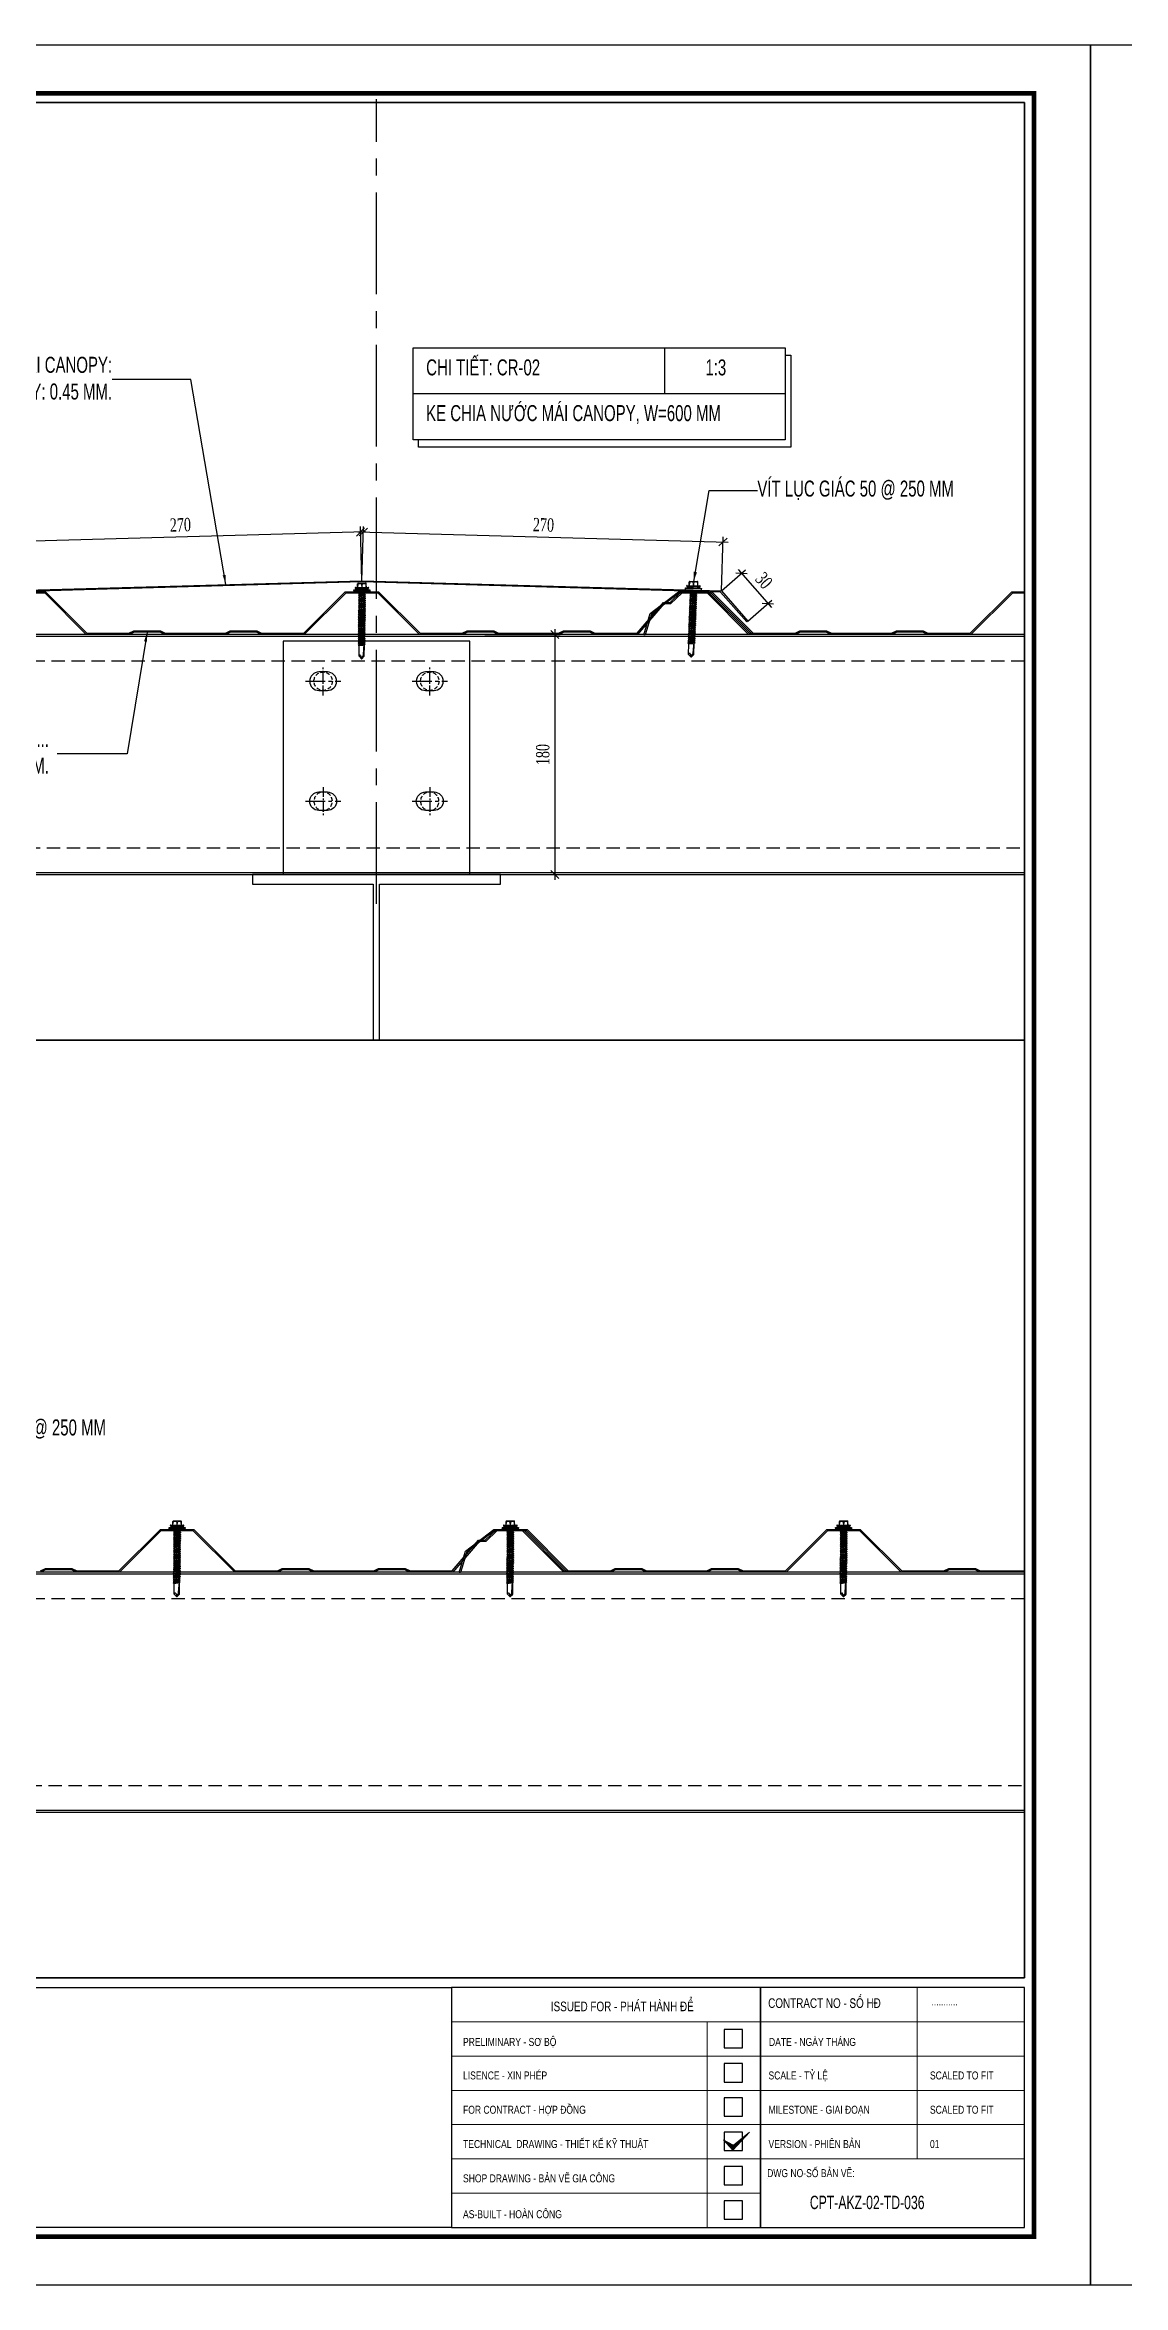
# Model space of a CAD drawing. Header units: inches. Extents: x 315041 to 662841, y -45540 to -35018.
# Drawn here: x 332977.3 to 333179.6, y -37638.9 to -37218.9 of the extents above; entities that cross this region are included whole.
import ezdxf
from ezdxf.enums import TextEntityAlignment as Align

# ---------------------------------------------------------------- set-up
doc = ezdxf.new("R2010")
doc.units = ezdxf.units.IN
doc.header["$MEASUREMENT"] = 0
doc.linetypes.add('CENTER2', pattern=[28.575, 19.05, -3.175, 3.175, -3.175])
doc.linetypes.add('HIDDEN', pattern=[0.375, 0.25, -0.125])
for name, color, linetype in [('2', 2, 'Continuous'), ('250', 250, 'Continuous'), ('251', 251, 'Continuous'), ('3', 3, 'Continuous'), ('6', 6, 'Continuous'), ('7', 7, 'Continuous'), ('BAO KHUNG', 31, 'Continuous'), ('Co ban', 2, 'Continuous'), ('DIM', 8, 'Continuous'), ('Fast RSQ_A2 Frame$0$Khung ten', 4, 'Continuous'), ('flashing', 6, 'Continuous'), ('STRUCTURE', 1, 'Continuous')]:
    doc.layers.add(name, color=color, linetype=linetype)
doc.layers.add('Cover text', color=7, linetype='Continuous', true_color=0x52370f)
for name, color, linetype, lineweight in [('DETAIL$0$S-Dim', 8, 'Continuous', 20), ('DETAIL$0$S-Hatch', 8, 'Continuous', 13), ('S-Hatch', 8, 'Continuous', 9)]:
    doc.layers.add(name, color=color, linetype=linetype, lineweight=lineweight)
doc.styles.add('ST1', font='times.ttf', dxfattribs={"width": 0.7})
doc.styles.add('ST1H', font='vnshxh.shx', dxfattribs={"width": 0.7})
doc.styles.get("Standard").update_dxf_attribs({"font": 'VHARIALN.TTF'})
doc.styles.add('style2', font='VHAVANI.TTF')
doc.styles.add('TIEU DE', font='VHARIALN.TTF', dxfattribs={"width": 0.8})
doc.dimstyles.new('3', dxfattribs={"dimtxt": 3.5, "dimasz": 1.8, "dimexe": 1, "dimexo": 0, "dimgap": 1, "dimtad": 1, "dimdec": 0, "dimlfac": 3, "dimzin": 0, "dimdsep": 46, "dimtxsty": 'ST1H', "dimblk": 'OBLIQUE', "dimcen": 1, "dimdle": 1, "dimclrd": 8, "dimclre": 8, "dimclrt": 3, "dimadec": 0, "dimazin": 0, "dimtfac": 1, "dimtdec": 0, "dimtix": 1, "dimtofl": 0, "dimtmove": 1, "dimatfit": 3, "dimfxl": 0.18, "dimtolj": 1, "dimtzin": 0, "dimlwd": -1, "dimlwe": -1, "dimarcsym": 1})
doc.dimstyles.new('4', dxfattribs={"dimtxt": 2.5, "dimasz": 1.5, "dimexe": 1, "dimexo": 0, "dimgap": 1, "dimtad": 1, "dimdec": 0, "dimlfac": 4, "dimzin": 0, "dimdsep": 46, "dimtxsty": 'ST1', "dimblk": 'OBLIQUE', "dimcen": 1, "dimdle": 1, "dimclrd": 8, "dimclre": 8, "dimclrt": 3, "dimadec": 0, "dimazin": 0, "dimtfac": 1, "dimtdec": 0, "dimtix": 1, "dimtmove": 0, "dimatfit": 3, "dimfxl": 0.18, "dimtfill": 1, "dimtolj": 1, "dimtzin": 0, "dimlwd": -1, "dimlwe": -1, "dimarcsym": 1})

# ---------------------------------------------------------------- blocks, each defined once
blk = doc.blocks.new('DETAIL$0$MARK')
at = {"layer": 'DETAIL$0$S-Hatch', "linetype": 'Continuous'}
h = blk.add_hatch(dxfattribs=at)
h.set_pattern_fill('ANSI31', color=256, scale=50, style=0)
h.paths.add_polyline_path([(1667850, -1156933), (1667909, -1156997), (1668012, -1156885), (1667913, -1156967)])
at = {"layer": 'DETAIL$0$S-Dim', "linetype": 'Continuous'}
blk.add_lwpolyline([(1667850, -1156933), (1667909, -1156997), (1668012, -1156885), (1667913, -1156967), (1667850, -1156933)], dxfattribs=at)
blk = doc.blocks.new('A$C75D82031')
at = {"layer": '2', "color": 157, "linetype": 'Continuous'}
blk.add_lwpolyline([(0, 420), (594, 420), (594, 0), (0, 0)], close=True, dxfattribs=at)
at = {"layer": '7', "color": 147, "linetype": 'Continuous'}
blk.add_lwpolyline([(12.33, 57.61), (581.67, 57.61), (581.67, 409.19), (12.33, 409.19)], close=True, dxfattribs=at)
at = {"layer": 'BAO KHUNG', "color": 167, "linetype": 'Continuous', "const_width": 0.871}
blk.add_lwpolyline([(10.59, 9.07), (583.41, 9.07), (583.41, 410.93), (10.59, 410.93)], close=True, dxfattribs=at)
at = {"layer": 'BAO KHUNG', "color": 7}
for points in [[(211.89, 55.81), (474.14, 55.81), (474.14, 10.81), (211.89, 10.81)], [(474.14, 10.81), (532.16, 10.81), (532.16, 55.81), (474.14, 55.81)], [(532.16, 10.81), (581.67, 10.81), (581.67, 55.81), (532.16, 55.81)]]:
    blk.add_lwpolyline(points, close=True, dxfattribs=at)
at = {"layer": 'Fast RSQ_A2 Frame$0$Khung ten', "color": 7, "ltscale": 1000}
for points in [[(525.34, 44.51), (528.78, 44.51), (528.78, 47.96), (525.34, 47.96)], [(525.34, 38.09), (528.78, 38.09), (528.78, 41.53), (525.34, 41.53)], [(525.34, 31.66), (528.78, 31.66), (528.78, 35.1), (525.34, 35.1)], [(525.34, 25.23), (528.78, 25.23), (528.78, 28.67), (525.34, 28.67)], [(525.34, 18.8), (528.78, 18.8), (528.78, 22.24), (525.34, 22.24)], [(525.34, 12.37), (528.78, 12.37), (528.78, 15.81), (525.34, 15.81)]]:
    blk.add_lwpolyline(points, close=True, dxfattribs=at)
at = {"layer": 'S-Hatch'}
for p, q in [((561.54, 55.81), (561.54, 23.67)), ((474.14, 49.38), (532.16, 49.38)), ((522.13, 10.81), (522.13, 49.38)), ((532.16, 49.38), (581.67, 49.38)), ((474.14, 42.95), (532.16, 42.95)), ((532.16, 42.95), (581.67, 42.95)), ((474.14, 36.52), (532.16, 36.52)), ((532.16, 36.52), (581.67, 36.52)), ((474.14, 30.1), (532.16, 30.1)), ((532.16, 30.1), (581.67, 30.1)), ((474.14, 23.67), (532.16, 23.67)), ((532.16, 23.67), (581.67, 23.67)), ((474.14, 17.24), (532.16, 17.24))]:
    blk.add_line(p, q, dxfattribs=at)
at = {"layer": 'DETAIL$0$S-Dim', "linetype": 'Continuous', "xscale": 0.02999999996973202, "yscale": 0.02999999996973202, "zscale": 0.02999999996973202}
blk.add_blockref('DETAIL$0$MARK', (-49510.32, 34735.23), dxfattribs=at)
at = {"layer": 'BAO KHUNG', "color": 7, "linetype": 'Continuous', "width": 0.9}
blk.add_text('ISSUED FOR - PHÁT HÀNH ĐỂ ', height=1.8, dxfattribs=at).set_placement((506.46, 51.36), align=Align.CENTER)
blk.add_text('CONTRACT NO - Sè H§', height=1.8, dxfattribs=at).set_placement((533.57, 51.98))
at = {"layer": 'BAO KHUNG', "color": 109, "linetype": 'Continuous', "style": 'style2', "width": 0.8}
blk.add_text('...........', height=1.5, dxfattribs=at).set_placement((564.21, 52.44))
at = {"layer": 'Cover text', "linetype": 'Continuous', "style": 'style2', "width": 0.8}
for s, p in [('PRELIMINARY - S¥ Bé', (476.33, 44.85)), ('date - NGµY TH¸NG', (533.72, 44.85)), ('LISENCE - XIN PHÐP', (476.33, 38.57)), ('scale - tû lÖ', (533.63, 38.57)), ('scaled to fit', (563.92, 38.57)), ('FOR CONTRACT - HîP §åNG', (476.33, 32.14)), ('MILESTONE - GIAI §O¹N', (533.63, 32.14)), ('scaled to fit', (563.92, 32.14)), ('TECHNICAL  DRAWING - THIÕT KÕ Kü THUËT', (476.33, 25.71)), ('VERSION - PHI£N B¶N', (533.63, 25.71)), ('01', (563.92, 25.71)), ('SHOP DRAWING - B¶N VÏ GIA C¤NG', (476.33, 19.28)), ('%%u%%udwg no-sè b¶n vÏ:', (533.38, 20.26)), ('AS-BUILT - HOµN C¤NG', (476.33, 12.56))]:
    blk.add_text(s, height=1.5, dxfattribs=at).set_placement(p)
blk = doc.blocks.new('A$C26A6701F')
at = {"layer": 'STRUCTURE', "color": 1, "linetype": 'Continuous'}
for p, q in [((0, 17.21), (1.33, 17.54)), ((0, 17.08), (0, 17.21)), ((0, 17.21), (4, 17.21)), ((4, 17.08), (0, 17.08)), ((0.4, 17.84), (3.6, 17.84)), ((0.4, 17.57), (1.2, 17.57)), ((0.93, 17.84), (0.93, 18.77)), ((0.97, 17.84), (1.03, 18.61)), ((1.07, 18.91), (2.93, 18.91)), ((1.2, 17.57), (2.8, 17.57)), ((1.33, 17.54), (1.33, 17.57)), ((1.33, 17.54), (2.67, 17.54)), ((1.91, 18.61), (1.97, 17.84)), ((2.04, 17.84), (2.1, 18.61)), ((2.67, 17.54), (2.67, 17.57)), ((2.67, 17.54), (4, 17.21)), ((2.8, 17.57), (3.6, 17.57)), ((2.97, 18.61), (3.04, 17.84)), ((3.07, 17.84), (3.07, 18.77)), ((4, 17.21), (4, 17.08)), ((3.94, 16.71), (0.06, 16.71)), ((1.09, 10.98), (2.86, 11.25)), ((1.1, 11.93), (2.88, 12.2)), ((1.36, 12.13), (1.1, 11.93)), ((1.1, 11.93), (1.36, 11.82)), ((1.1, 11.45), (2.87, 11.73)), ((1.36, 11.66), (1.1, 11.45)), ((1.1, 11.45), (1.36, 11.34)), ((1.11, 12.88), (2.89, 13.15)), ((1.38, 13.08), (1.11, 12.88)), ((1.11, 12.88), (1.37, 12.77)), ((1.11, 12.4), (2.88, 12.68)), ((1.37, 12.61), (1.11, 12.4)), ((1.11, 12.4), (1.37, 12.29)), ((1.12, 14.3), (2.9, 14.57)), ((1.39, 14.5), (1.12, 14.3)), ((1.12, 14.3), (1.38, 14.19)), ((1.12, 13.82), (2.9, 14.1)), ((1.39, 14.03), (1.12, 13.82)), ((1.12, 13.82), (1.38, 13.72)), ((1.12, 13.35), (2.89, 13.63)), ((1.38, 13.56), (1.12, 13.35)), ((1.12, 13.35), (1.38, 13.24)), ((1.13, 15.25), (2.9, 15.52)), ((1.39, 15.45), (1.13, 15.25)), ((1.13, 15.25), (1.39, 15.14)), ((1.13, 14.77), (2.9, 15.05)), ((1.39, 14.98), (1.13, 14.77)), ((1.13, 14.77), (1.39, 14.66)), ((1.19, 16.71), (1.14, 16.67)), ((1.14, 16.67), (1.4, 16.71)), ((1.14, 16.67), (1.4, 16.56)), ((1.14, 16.2), (2.91, 16.47)), ((1.4, 16.4), (1.14, 16.2)), ((1.14, 16.2), (1.39, 16.09)), ((1.14, 15.72), (2.91, 16)), ((1.4, 15.93), (1.14, 15.72)), ((1.14, 15.72), (1.39, 15.61)), ((2.66, 11.37), (1.35, 11.18)), ((1.35, 11.18), (1.36, 11.34)), ((2.68, 12.32), (1.36, 12.13)), ((1.36, 11.82), (2.7, 12.01)), ((2.67, 11.84), (1.36, 11.66)), ((1.36, 11.66), (1.36, 11.82)), ((1.36, 11.34), (2.7, 11.54)), ((1.37, 12.77), (2.71, 12.96)), ((2.68, 12.79), (1.37, 12.61)), ((1.37, 12.61), (1.37, 12.77)), ((1.37, 12.29), (2.71, 12.49)), ((1.37, 12.13), (1.37, 12.29)), ((1.38, 14.19), (2.72, 14.38)), ((1.38, 14.03), (1.38, 14.19)), ((1.38, 13.72), (2.72, 13.91)), ((2.69, 13.74), (1.38, 13.56)), ((1.38, 13.56), (1.38, 13.72)), ((1.38, 13.24), (2.72, 13.44)), ((2.69, 13.27), (1.38, 13.08)), ((1.38, 13.24), (1.38, 13.08)), ((1.39, 16.09), (2.73, 16.28)), ((1.39, 15.93), (1.39, 16.09)), ((1.39, 15.61), (2.73, 15.81)), ((2.7, 15.64), (1.39, 15.45)), ((1.39, 15.45), (1.39, 15.61)), ((1.39, 15.14), (2.73, 15.33)), ((2.7, 15.16), (1.39, 14.98)), ((1.39, 14.98), (1.39, 15.14)), ((1.39, 14.66), (2.73, 14.86)), ((2.7, 14.69), (1.39, 14.5)), ((1.39, 14.5), (1.39, 14.67)), ((2.7, 14.21), (1.39, 14.03)), ((1.4, 16.56), (2.42, 16.71)), ((2.71, 16.59), (1.4, 16.4)), ((1.4, 16.4), (1.4, 16.56)), ((2.71, 16.11), (1.4, 15.93)), ((2.66, 11.37), (2.67, 11.53)), ((2.66, 11.37), (2.86, 11.25)), ((2.67, 11.84), (2.67, 12.01)), ((2.67, 11.84), (2.87, 11.73)), ((2.68, 12.79), (2.68, 12.96)), ((2.68, 12.79), (2.88, 12.68)), ((2.68, 12.32), (2.68, 12.48)), ((2.68, 12.32), (2.88, 12.2)), ((2.69, 13.74), (2.69, 13.91)), ((2.69, 13.74), (2.89, 13.63)), ((2.69, 13.43), (2.69, 13.27)), ((2.69, 13.27), (2.89, 13.15)), ((2.69, 11.06), (2.86, 11.25)), ((2.7, 15.64), (2.7, 15.8)), ((2.7, 15.64), (2.9, 15.52)), ((2.7, 15.16), (2.7, 15.33)), ((2.7, 15.16), (2.9, 15.05)), ((2.7, 14.69), (2.7, 14.85)), ((2.7, 14.69), (2.9, 14.57)), ((2.7, 14.21), (2.7, 14.38)), ((2.7, 14.21), (2.9, 14.1)), ((2.7, 12.01), (2.88, 12.2)), ((2.7, 11.54), (2.87, 11.73)), ((2.71, 16.59), (2.71, 16.71)), ((2.71, 16.59), (2.91, 16.47)), ((2.71, 16.11), (2.71, 16.28)), ((2.71, 16.11), (2.91, 16)), ((2.71, 12.96), (2.89, 13.15)), ((2.71, 12.49), (2.88, 12.68)), ((2.72, 14.38), (2.9, 14.57)), ((2.72, 13.91), (2.9, 14.1)), ((2.72, 13.44), (2.89, 13.63)), ((2.73, 16.28), (2.91, 16.47)), ((2.73, 15.81), (2.91, 16)), ((2.73, 15.33), (2.9, 15.52)), ((2.73, 14.86), (2.9, 15.05)), ((1.04, 5.76), (2.81, 6.03)), ((1.3, 5.96), (1.04, 5.76)), ((1.04, 5.76), (1.3, 5.65)), ((1.05, 6.71), (2.83, 6.98)), ((1.31, 6.91), (1.05, 6.71)), ((1.05, 6.71), (1.31, 6.6)), ((1.05, 6.23), (2.82, 6.51)), ((1.31, 6.44), (1.05, 6.23)), ((1.05, 6.23), (1.31, 6.12)), ((1.06, 8.13), (2.84, 8.41)), ((1.33, 8.34), (1.06, 8.13)), ((1.06, 8.13), (1.32, 8.02)), ((1.06, 7.65), (2.83, 7.93)), ((1.32, 7.86), (1.06, 7.65)), ((1.06, 7.65), (1.32, 7.55)), ((1.06, 7.18), (2.83, 7.46)), ((1.32, 7.39), (1.06, 7.18)), ((1.06, 7.18), (1.32, 7.07)), ((1.07, 8.6), (2.84, 8.88)), ((1.33, 8.81), (1.07, 8.6)), ((1.07, 8.6), (1.33, 8.5)), ((1.08, 9.55), (2.86, 9.83)), ((1.34, 9.76), (1.08, 9.55)), ((1.08, 9.55), (1.34, 9.45)), ((1.08, 9.08), (2.85, 9.36)), ((1.34, 9.29), (1.08, 9.08)), ((1.08, 9.08), (1.34, 8.97)), ((1.35, 11.18), (1.09, 10.98)), ((1.09, 10.98), (1.35, 10.87)), ((1.09, 10.5), (2.86, 10.78)), ((1.35, 10.71), (1.09, 10.5)), ((1.09, 10.5), (1.35, 10.39)), ((1.09, 10.03), (2.86, 10.3)), ((1.35, 10.23), (1.09, 10.03)), ((1.09, 10.03), (1.34, 9.92)), ((2.61, 6.15), (1.3, 5.96)), ((1.3, 5.96), (1.31, 6.12)), ((1.3, 5.65), (2.64, 5.84)), ((2.61, 5.67), (1.3, 5.49)), ((1.3, 5.49), (1.3, 5.65)), ((2.63, 7.1), (1.31, 6.91)), ((1.31, 6.6), (2.65, 6.79)), ((2.62, 6.62), (1.31, 6.44)), ((1.31, 6.44), (1.31, 6.6)), ((1.31, 6.12), (2.64, 6.32)), ((1.32, 8.02), (2.66, 8.22)), ((2.63, 8.05), (1.32, 7.86)), ((1.32, 7.86), (1.32, 8.02)), ((1.32, 7.55), (2.66, 7.74)), ((2.63, 7.57), (1.32, 7.39)), ((1.32, 7.39), (1.32, 7.55)), ((1.32, 7.07), (2.66, 7.27)), ((1.32, 6.91), (1.32, 7.07)), ((2.64, 9), (1.33, 8.81)), ((1.33, 8.81), (1.34, 8.97)), ((1.33, 8.5), (2.67, 8.69)), ((2.64, 8.52), (1.33, 8.34)), ((1.33, 8.34), (1.33, 8.5)), ((1.34, 9.92), (2.68, 10.11)), ((2.65, 9.95), (1.34, 9.76)), ((1.34, 9.92), (1.34, 9.76)), ((1.34, 9.45), (2.68, 9.64)), ((2.65, 9.47), (1.34, 9.29)), ((1.34, 9.29), (1.34, 9.45)), ((1.34, 8.97), (2.67, 9.17)), ((1.35, 10.87), (2.69, 11.06)), ((2.66, 10.89), (1.35, 10.71)), ((1.35, 10.71), (1.35, 10.87)), ((1.35, 10.39), (2.69, 10.59)), ((2.66, 10.42), (1.35, 10.23)), ((1.35, 10.23), (1.35, 10.39)), ((2.61, 6.15), (2.62, 6.31)), ((2.61, 6.15), (2.81, 6.03)), ((2.61, 5.67), (2.61, 5.84)), ((2.61, 5.67), (2.81, 5.56)), ((2.62, 6.62), (2.62, 6.79)), ((2.62, 6.62), (2.82, 6.51)), ((2.63, 8.05), (2.63, 8.21)), ((2.63, 8.05), (2.83, 7.93)), ((2.63, 7.57), (2.63, 7.74)), ((2.63, 7.57), (2.83, 7.46)), ((2.63, 7.1), (2.63, 7.26)), ((2.63, 7.1), (2.83, 6.98)), ((2.64, 9), (2.64, 9.16)), ((2.64, 9), (2.84, 8.88)), ((2.64, 8.52), (2.64, 8.69)), ((2.64, 8.52), (2.84, 8.41)), ((2.64, 6.32), (2.82, 6.51)), ((2.64, 5.84), (2.81, 6.03)), ((2.65, 10.1), (2.65, 9.95)), ((2.65, 9.95), (2.86, 9.83)), ((2.65, 9.47), (2.65, 9.64)), ((2.65, 9.47), (2.85, 9.36)), ((2.65, 6.79), (2.83, 6.98)), ((2.66, 10.89), (2.67, 11.06)), ((2.66, 10.89), (2.86, 10.78)), ((2.66, 10.42), (2.66, 10.58)), ((2.66, 10.42), (2.86, 10.3)), ((2.66, 8.22), (2.84, 8.41)), ((2.66, 7.74), (2.83, 7.93)), ((2.66, 7.27), (2.83, 7.46)), ((2.67, 9.17), (2.85, 9.36)), ((2.67, 8.69), (2.84, 8.88)), ((2.68, 10.11), (2.86, 10.3)), ((2.68, 9.64), (2.86, 9.83)), ((2.69, 10.59), (2.86, 10.78)), ((1.02, 3.86), (2.8, 4.14)), ((1.28, 4.07), (1.02, 3.86)), ((1.02, 3.86), (1.28, 3.75)), ((1.28, 3.59), (1.02, 3.38)), ((1.02, 3.38), (2.31, 3.59)), ((1.02, 3.38), (1.28, 3.28)), ((1.03, 4.81), (2.81, 5.09)), ((1.29, 5.02), (1.03, 4.81)), ((1.03, 4.81), (1.29, 4.7)), ((1.03, 4.33), (2.8, 4.61)), ((1.29, 4.54), (1.03, 4.33)), ((1.03, 4.33), (1.28, 4.23)), ((1.04, 5.28), (2.81, 5.56)), ((1.3, 5.49), (1.04, 5.28)), ((1.04, 5.28), (1.29, 5.17)), ((1.27, 0.62), (1.28, 3.28)), ((1.27, 0.62), (1.41, 0.81)), ((1.27, 0.62), (1.88, 0.02)), ((1.28, 4.23), (2.62, 4.42)), ((2.62, 4.25), (1.28, 4.07)), ((1.28, 4.07), (1.28, 4.23)), ((1.28, 3.75), (2.62, 3.95)), ((1.28, 3.59), (1.28, 3.75)), ((2.35, 3.74), (1.28, 3.59)), ((1.28, 3.28), (2.21, 3.41)), ((1.29, 5.17), (2.63, 5.37)), ((2.6, 5.2), (1.29, 5.02)), ((1.29, 5.01), (1.29, 5.17)), ((1.29, 4.7), (2.63, 4.9)), ((2.6, 4.72), (1.29, 4.54)), ((1.29, 4.54), (1.29, 4.7)), ((1.67, 0.81), (1.98, 0.02)), ((1.96, 0.08), (2.26, 0.64)), ((1.98, 0.02), (2.6, 0.61)), ((2.38, 0.96), (2.56, 3.71)), ((2.62, 3.78), (2.52, 3.77)), ((2.52, 3.46), (2.61, 3.47)), ((2.54, 3.62), (2.79, 3.66)), ((2.6, 5.2), (2.61, 5.36)), ((2.6, 5.2), (2.81, 5.09)), ((2.6, 4.72), (2.6, 4.89)), ((2.6, 4.72), (2.8, 4.61)), ((2.6, 0.61), (2.61, 3.47)), ((2.61, 3.47), (2.79, 3.66)), ((2.62, 4.42), (2.8, 4.61)), ((2.62, 4.25), (2.62, 4.41)), ((2.8, 4.14), (2.62, 4.25)), ((2.62, 3.95), (2.8, 4.14)), ((2.62, 3.78), (2.62, 3.95)), ((2.79, 3.66), (2.62, 3.78)), ((2.63, 5.37), (2.81, 5.56)), ((2.63, 4.9), (2.81, 5.09))]:
    blk.add_line(p, q, dxfattribs=at)
for centre, major_axis, ratio, start_param, end_param in [((-1.11, 16.72), (-0.822, 0.822), 1, 3.915086, 4.236522), ((0.42, 17.71), (0.0956, 0.0956), 1, 0.954633, 3.757756), ((1.07, 18.77), (-0.0943, 0.0943), 1, -0.785398, 0.785398), ((1.47, 18.04), (0.508, 0.508), 1, 0.131933, 1.438864), ((2.54, 18.04), (0.508, 0.508), 1, 0.131933, 1.438864), ((2.93, 18.77), (-0.0943, 0.0943), 1, 3.926991, 5.497787), ((3.55, 17.71), (-0.1, 0.1), 1, 2.701137, 5.152845), ((5.1, 16.72), (-1.15, 0.17), 0.90746, -0.177273, 0.177273), ((1.54, 0.72), (0.111, 0.111), 1, 6.085329, 8.011019), ((1.93, 0.09), (0.0625, 0.0625), 1, 3.247504, 4.535451), ((1.82, 3.74), (0.363, 0.363), 1, 4.808661, 5.407478), ((1.79, 0.99), (0.416, 0.416), 1, 4.859665, 5.449971), ((2.44, 3.68), (0.0836, 0.0836), 1, 5.766736, 8.502032)]:
    blk.add_ellipse(centre, major_axis=major_axis, ratio=ratio, start_param=start_param, end_param=end_param, dxfattribs=at)
blk = doc.blocks.new('_Oblique')
at = {"color": 0, "linetype": 'ByBlock', "lineweight": -2}
blk.add_line((-0.5, -0.5), (0.5, 0.5), dxfattribs=at)
blk = doc.blocks.new('*D574')
at = {"color": 8, "linetype": 'Continuous', "transparency": 16777216}
for p, q in [((333037.55, -37310.22), (332968.09, -37312.18)), ((332969.35, -37321.3), (332969.06, -37311.15)), ((333036.81, -37319.4), (333036.53, -37309.25))]:
    blk.add_line(p, q, dxfattribs=at)
at = {"layer": 'Defpoints', "color": 0, "transparency": 16777216}
for p in [(332969.09, -37312.15), (333036.81, -37319.4), (332969.35, -37321.3)]:
    blk.add_point(p, dxfattribs=at)
at = {"color": 8, "transparency": 16777216, "xscale": 1.5, "yscale": 1.5, "zscale": 1.5}
for p, rotation in [((332969.09, -37312.15), 181.6139405482526), ((333036.55, -37310.25), 1.613940548252577)]:
    blk.add_blockref('_Oblique', p, dxfattribs=dict(at, rotation=rotation))
at = {"color": 3, "transparency": 16777216, "insert": (333002.76, -37308.93), "char_height": 2.5, "attachment_point": 5, "rotation": 1.6139, "style": 'ST1', "bg_fill": 3, "box_fill_scale": 1.25, "bg_fill_color": 256, "bg_fill_true_color": 13158600, "bg_fill_transparency": 4}
blk.add_mtext('\\A1;270', dxfattribs=at)
blk = doc.blocks.new('OVAl18-26')
at = {"layer": '250', "linetype": 'HIDDEN', "ltscale": 3}
blk.add_circle((0, 0), 1.78, dxfattribs=at)
at = {"layer": 'Co ban', "color": 71}
for p, q in [((0.82, 1.78), (-0.82, 1.78)), ((-0.82, -1.78), (0.82, -1.78))]:
    blk.add_line(p, q, dxfattribs=at)
for centre, start, end in [((-0.82, 0), 90, 270), ((0.82, 0), 270, 90)]:
    blk.add_arc(centre, 1.78, start, end, dxfattribs=at)
at = {"layer": 'DIM', "color": 5, "linetype": 'CENTER2', "ltscale": 0.2}
blk.add_line((-3.41, 0), (3.41, 0), dxfattribs=at)
at = {"layer": 'DIM', "color": 5, "linetype": 'CENTER2', "ltscale": 0.1}
blk.add_line((0, -2.74), (0, 2.74), dxfattribs=at)
blk.add_line((0, -2.74), (0, 2.74), dxfattribs=at)
blk = doc.blocks.new('*D575')
at = {"color": 8, "linetype": 'Continuous', "transparency": 16777216}
for p, q in [((333104.28, -37321.3), (333108.78, -37317.37)), ((333107.37, -37317.27), (333113.63, -37324.44)), ((333109.22, -37326.96), (333113.72, -37323.02))]:
    blk.add_line(p, q, dxfattribs=at)
at = {"layer": 'Defpoints', "color": 0, "transparency": 16777216}
for p in [(333104.28, -37321.3), (333109.22, -37326.96)]:
    blk.add_point(p, dxfattribs=at)
at = {"color": 8, "transparency": 16777216, "xscale": 1.5, "yscale": 1.5, "zscale": 1.5}
for p, rotation in [((333108.02, -37318.03), 131.1719490839702), ((333112.97, -37323.68), 311.1719490839702)]:
    blk.add_blockref('_Oblique', p, dxfattribs=dict(at, rotation=rotation))
at = {"color": 3, "transparency": 16777216, "insert": (333112.21, -37319.36), "char_height": 2.5, "attachment_point": 5, "rotation": 311.1719, "style": 'ST1', "bg_fill": 3, "box_fill_scale": 1.25, "bg_fill_color": 256, "bg_fill_true_color": 13158600, "bg_fill_transparency": 8402492}
blk.add_mtext('\\A1;30', dxfattribs=at)
at = {"layer": 'Defpoints', "color": 0, "transparency": 16777216}
blk.add_point((333112.97, -37323.68), dxfattribs=at)
blk = doc.blocks.new('*D576')
at = {"color": 8, "linetype": 'Continuous', "transparency": 16777216}
for p, q in [((333036.07, -37310.22), (333105.53, -37312.18)), ((333036.81, -37319.4), (333037.1, -37309.25)), ((333104.28, -37321.3), (333104.56, -37311.15))]:
    blk.add_line(p, q, dxfattribs=at)
at = {"layer": 'Defpoints', "color": 0, "transparency": 16777216}
for p in [(333104.54, -37312.15), (333036.81, -37319.4), (333104.28, -37321.3)]:
    blk.add_point(p, dxfattribs=at)
at = {"color": 8, "transparency": 16777216, "xscale": 1.5, "yscale": 1.5, "zscale": 1.5}
for p, rotation in [((333037.07, -37310.25), 178.3860594517474), ((333104.54, -37312.15), 358.3860594517474)]:
    blk.add_blockref('_Oblique', p, dxfattribs=dict(at, rotation=rotation))
at = {"color": 3, "transparency": 16777216, "insert": (333070.87, -37308.93), "char_height": 2.5, "attachment_point": 5, "rotation": 358.3861, "style": 'ST1', "bg_fill": 3, "box_fill_scale": 1.25, "bg_fill_color": 256, "bg_fill_true_color": 13158600, "bg_fill_transparency": 11351452}
blk.add_mtext('\\A1;270', dxfattribs=at)
blk = doc.blocks.new('*D884')
at = {"color": 8, "linetype": 'Continuous', "transparency": 16777216}
for p, q in [((333059.89, -37329.48), (333074.01, -37329.48)), ((333073.01, -37328.48), (333073.01, -37375.48)), ((333059.89, -37374.48), (333074.01, -37374.48))]:
    blk.add_line(p, q, dxfattribs=at)
at = {"layer": 'Defpoints', "color": 0, "transparency": 16777216}
for p in [(333059.89, -37329.48), (333059.89, -37374.48), (333073.01, -37374.48)]:
    blk.add_point(p, dxfattribs=at)
at = {"color": 8, "transparency": 16777216, "xscale": 1.5, "yscale": 1.5, "zscale": 1.5}
for p, rotation in [((333073.01, -37329.48), 90), ((333073.01, -37374.48), 270)]:
    blk.add_blockref('_Oblique', p, dxfattribs=dict(at, rotation=rotation))
at = {"color": 3, "transparency": 16777216, "insert": (333070.74, -37351.98), "char_height": 2.5, "attachment_point": 5, "rotation": 90, "style": 'ST1', "bg_fill": 3, "box_fill_scale": 1.25, "bg_fill_color": 256, "bg_fill_true_color": 13158600, "bg_fill_transparency": 4126812}
blk.add_mtext('\\A1;180', dxfattribs=at)

msp = doc.modelspace()

# ---------------------------------------------------------------- linework, layer by layer
at = {"color": 9}
msp.add_line((333093.5801, -37275.705), (333093.5801, -37284.3296), dxfattribs=at)
at = {"color": 8}
for points in [[(332876.4423, -37229.7343), (333161.1113, -37229.7343), (333161.1113, -37405.5242), (332876.4423, -37405.5242)], [(332876.4423, -37229.7343), (333161.1113, -37229.7343), (333161.1113, -37405.5242), (332876.4423, -37405.5242)], [(332591.7734, -37405.5242), (333161.1113, -37405.5242), (333161.1113, -37581.3141), (332591.7734, -37581.3141)]]:
    msp.add_lwpolyline(points, close=True, dxfattribs=at)
at = {"color": 3, "ltscale": 15}
for points in [[(332971.2326, -37321.4903), (332977.4826, -37321.4903), (332985.213, -37329.2282), (332993.1141, -37329.2282), (332994.0201, -37328.7789), (332999.0122, -37328.7789), (332999.9182, -37329.2282), (333011.1937, -37329.2282), (333012.0996, -37328.7789), (333017.0918, -37328.7789), (333017.9978, -37329.2282), (333025.8989, -37329.2282), (333033.6877, -37321.4903), (333039.9377, -37321.4903), (333047.7266, -37329.2282), (333055.6277, -37329.2282), (333056.5337, -37328.7789), (333061.5258, -37328.7789), (333062.4318, -37329.2282), (333073.7073, -37329.2282), (333074.6132, -37328.7789), (333079.6054, -37328.7789), (333080.5114, -37329.2282), (333088.4125, -37329.2282), (333093.3558, -37323.4563), (333094.6038, -37323.4563), (333096.7126, -37321.4903), (333101.7048, -37321.4903), (333109.4161, -37329.2143), (333112.384, -37329.2143), (333112.384, -37329.4782), (333109.3325, -37329.4782), (333101.6063, -37321.7403), (333096.8111, -37321.7403), (333094.7023, -37323.7063), (333093.4708, -37323.7063), (333088.5275, -37329.4782), (333080.4528, -37329.4782), (333079.5468, -37329.0289), (333074.6718, -37329.0289), (333073.7659, -37329.4782), (333062.3732, -37329.4782), (333061.4672, -37329.0289), (333056.5923, -37329.0289), (333055.6863, -37329.4782), (333047.6235, -37329.4782), (333039.8347, -37321.7403), (333033.7908, -37321.7403), (333026.002, -37329.4782), (333017.9392, -37329.4782), (333017.0332, -37329.0289), (333012.1582, -37329.0289), (333011.2523, -37329.4782), (332999.8596, -37329.4782), (332998.9536, -37329.0289), (332994.0787, -37329.0289), (332993.1727, -37329.4782), (332985.1093, -37329.4782), (332977.379, -37321.7403), (332971.3362, -37321.7403)], [(333161.1113, -37321.7403), (333158.8165, -37321.7403), (333151.0277, -37329.4782), (333142.9008, -37329.4782), (333141.9948, -37329.0289), (333137.1199, -37329.0289), (333136.2139, -37329.4782), (333124.8212, -37329.4782), (333123.9153, -37329.0289), (333119.0403, -37329.0289), (333118.1343, -37329.4782), (333110.071, -37329.4782), (333102.3406, -37321.7403), (333096.2786, -37321.7403), (333091.144, -37325.6527), (333089.9638, -37329.5258), (333089.7138, -37329.5258), (333090.894, -37325.5289), (333096.1942, -37321.4903), (333102.4442, -37321.4903), (333110.1746, -37329.2282), (333118.0757, -37329.2282), (333118.9817, -37328.7789), (333123.9738, -37328.7789), (333124.8798, -37329.2282), (333136.1553, -37329.2282), (333137.0613, -37328.7789), (333142.0534, -37328.7789), (333142.9594, -37329.2282), (333150.9246, -37329.2282), (333158.7134, -37321.4903), (333161.1113, -37321.4903)], [(332976.5247, -37505.0181), (332977.4307, -37504.5688), (332982.4228, -37504.5688), (332983.3288, -37505.0181), (332991.2299, -37505.0181), (332999.0188, -37497.2803), (333005.2688, -37497.2803), (333013.0576, -37505.0181), (333020.9587, -37505.0181), (333021.8647, -37504.5688), (333026.8568, -37504.5688), (333027.7628, -37505.0181), (333039.0383, -37505.0181), (333039.9443, -37504.5688), (333044.9364, -37504.5688), (333045.8424, -37505.0181), (333053.7435, -37505.0181), (333058.6868, -37499.2462), (333059.9348, -37499.2462), (333062.0437, -37497.2803), (333067.0358, -37497.2803), (333074.7471, -37505.0042), (333077.715, -37505.0042), (333077.715, -37505.2681), (333074.6635, -37505.2681), (333066.9373, -37497.5303), (333062.1421, -37497.5303), (333060.0333, -37499.4962), (333058.8019, -37499.4962), (333053.8586, -37505.2681), (333045.7838, -37505.2681), (333044.8778, -37504.8188), (333040.0029, -37504.8188), (333039.0969, -37505.2681), (333027.7042, -37505.2681), (333026.7983, -37504.8188), (333021.9233, -37504.8188), (333021.0173, -37505.2681), (333012.9545, -37505.2681), (333005.1657, -37497.5303), (332999.1218, -37497.5303), (332991.333, -37505.2681), (332983.2702, -37505.2681), (332982.3642, -37504.8188), (332977.4893, -37504.8188), (332976.5833, -37505.2681)], [(333161.1113, -37505.2681), (333152.7299, -37505.2681), (333151.824, -37504.8188), (333146.949, -37504.8188), (333146.043, -37505.2681), (333137.9802, -37505.2681), (333130.1914, -37497.5303), (333124.1475, -37497.5303), (333116.3587, -37505.2681), (333108.2318, -37505.2681), (333107.3259, -37504.8188), (333102.4509, -37504.8188), (333101.5449, -37505.2681), (333090.1523, -37505.2681), (333089.2463, -37504.8188), (333084.3713, -37504.8188), (333083.4654, -37505.2681), (333075.402, -37505.2681), (333067.6716, -37497.5303), (333061.6097, -37497.5303), (333056.475, -37501.4426), (333055.2949, -37505.3157), (333055.0449, -37505.3157), (333056.225, -37501.3188), (333061.5253, -37497.2803), (333067.7753, -37497.2803), (333075.5056, -37505.0181), (333083.4068, -37505.0181), (333084.3127, -37504.5688), (333089.3049, -37504.5688), (333090.2108, -37505.0181), (333101.4863, -37505.0181), (333102.3923, -37504.5688), (333107.3844, -37504.5688), (333108.2904, -37505.0181), (333116.2556, -37505.0181), (333124.0445, -37497.2803), (333130.2945, -37497.2803), (333138.0833, -37505.0181), (333145.9844, -37505.0181), (333146.8904, -37504.5688), (333151.8825, -37504.5688), (333152.7885, -37505.0181), (333161.1113, -37505.0181)]]:
    msp.add_lwpolyline(points, dxfattribs=at)
at = {"color": 94}
for points in [[(332876.4423, -37374.4782), (333161.1113, -37374.4782), (333161.1113, -37329.4782), (332876.4423, -37329.4782)], [(332591.7734, -37550.2681), (333161.1113, -37550.2681), (333161.1113, -37505.2681), (332591.7734, -37505.2681)]]:
    msp.add_lwpolyline(points, close=True, dxfattribs=at)
for points in [[(333161.1113, -37329.8532), (332876.4423, -37329.8532)], [(332876.4423, -37374.1032), (333161.1113, -37374.1032)], [(333161.1113, -37505.6431), (332591.7734, -37505.6431)], [(332591.7734, -37549.8931), (333161.1113, -37549.8931)]]:
    msp.add_lwpolyline(points, dxfattribs=at)
at = {"color": 94, "linetype": 'HIDDEN', "ltscale": 10}
for points in [[(333161.1113, -37334.4782), (332876.4423, -37334.4782)], [(332876.4423, -37369.4782), (333161.1113, -37369.4782)], [(333161.1113, -37510.2681), (332591.7734, -37510.2681)], [(332591.7734, -37545.2681), (333161.1113, -37545.2681)]]:
    msp.add_lwpolyline(points, dxfattribs=at)
at = {"layer": '2'}
msp.add_lwpolyline([(333040.1395, -37405.5242), (333040.1395, -37376.2782), (333062.7895, -37376.2782), (333062.7895, -37374.4782), (333016.2895, -37374.4782), (333016.2895, -37376.2782), (333038.9395, -37376.2782), (333038.9395, -37405.5242)], dxfattribs=at)
at = {"layer": '6', "color": 9}
msp.add_lwpolyline([(333022.0395, -37374.4782), (333057.0395, -37374.4782), (333057.0395, -37330.7282), (333022.0395, -37330.7282)], close=True, dxfattribs=at)

# ---------------------------------------------------------------- block references
at = {"color": 1}
for p in [(332579.4423, -37638.9242), (333173.4423, -37638.9242)]:
    msp.add_blockref('A$C75D82031', p, dxfattribs=at)
at = {"color": 9, "linetype": 'Continuous', "extrusion": (-1.9478e-22, -5.24939e-09, 1), "xscale": 0.749999999998181, "yscale": 0.7500000000003411, "zscale": 0.75}
for p in [(333035.3127, -37334.023, 0.0002), (333000.6438, -37509.8129, 0.0002), (333063.1503, -37509.8129, 0.0002), (333125.6695, -37509.8129, 0.0002)]:
    msp.add_blockref('A$C26A6701F', p, dxfattribs=at)
at = {"color": 9, "linetype": 'Continuous', "extrusion": (-1.51017e-10, -5.24721e-09, 1), "xscale": 0.7499999999983701, "yscale": 0.750000000000739, "zscale": 0.75, "rotation": 358.3514607311296}
msp.add_blockref('A$C26A6701F', (333097.1209, -37333.6379, 0.0001), dxfattribs=at)
at = {"layer": '251', "color": 9, "xscale": 0.9722222222189885, "yscale": 0.9722222221862467, "zscale": 0.9722222221905668}
for p in [(333029.5395, -37338.2282), (333049.5395, -37338.2282)]:
    msp.add_blockref('OVAl18-26', p, dxfattribs=at)
at = {"layer": '251', "color": 9, "xscale": -0.9722222222189885, "yscale": 0.9722222221862467, "zscale": 0.9722222221898846, "rotation": 180}
for p in [(333029.5395, -37360.7282), (333049.5395, -37360.7282)]:
    msp.add_blockref('OVAl18-26', p, dxfattribs=at)

# ---------------------------------------------------------------- texts
at = {"color": 3, "ltscale": 0.5, "style": 'TIEU DE', "width": 0.8}
msp.add_attdef('CPT-AKZ-02-TD-036', text='KC-01', height=2.5, dxfattribs=at).set_placement((333131.5855, -37623.4092), align=Align.MIDDLE_CENTER)

# ---------------------------------------------------------------- leaders
at = {"color": 9}
msp.add_leader([(332996.5161, -37329.0289), (332992.8044, -37351.8651), (332978.1081, -37351.8651)], dimstyle='3', override={"dimgap": 1, "dimtad": 0}, dxfattribs=at)

# ---------------------------------------------------------------- next in the draw order: texts
at = {"layer": '3', "char_height": 3, "style": 'ST1H', "bg_fill": 2}
for s, insert, attachment_point in [('\\A1;ke chia n\xadíc m¸i CANOPY: \\Pt«n CLEAR COLORBOND, mµu: ........., dµy: 0.45 mm.', (332989.9567, -37281.6966), 6), ('\\A1;CHI TIÕT: CR-02', (333048.8619, -37279.4195), 4), ('\\A1;VÝT LôC GI¸C 50 @ 250 MM', (333110.9895, -37302.4466, 0), 4), ('\\A1;t«n m¸i cANOPY: CLEAR COLORBOND, mµu: .........\\PLo¹i : 05 sãng cn, dµy: 0.45 mm.', (332978.1081, -37351.8651), 6), ('\\A1;VÝT LôC GI¸C 50 @ 250 MM', (332951.9381, -37478.4546, 0), 4)]:
    msp.add_mtext(s, dxfattribs=dict(at, insert=insert, attachment_point=attachment_point))

# ---------------------------------------------------------------- next in the draw order: dimensions: what is measured, and where the dimension line sits
at = {"color": 8}
dim = msp.add_aligned_dim(p1=(333036.8127, -37319.4029), p2=(332969.3483, -37321.3037), distance=-9.1557, dimstyle='4', dxfattribs=at)
dim.commit()
dim.dimension.update_dxf_attribs({"geometry": '*D574', "text_midpoint": (333002.7586, -37308.9269)})

# ---------------------------------------------------------------- next in the draw order: linework, layer by layer
at = {"color": 8, "linetype": 'CENTER2'}
msp.add_line((333039.5395, -37379.9672), (333039.5395, -37229.1072), dxfattribs=at)
at = {"color": 9}
for points in [[(333046.3924, -37275.705), (333116.2152, -37275.705), (333116.2152, -37292.9542), (333046.3924, -37292.9542)], [(333046.3924, -37275.705), (333116.2152, -37275.705), (333116.2152, -37284.3296), (333046.3924, -37284.3296)]]:
    msp.add_lwpolyline(points, close=True, dxfattribs=at)
msp.add_lwpolyline([(333116.2152, -37277.1256), (333117.2379, -37277.1256), (333117.2379, -37294.3748), (333047.415, -37294.3748), (333047.415, -37292.9542)], dxfattribs=at)
at = {"layer": 'flashing'}
msp.add_lwpolyline([(333036.8127, -37319.6017), (332969.5368, -37321.5361), (332964.6027, -37327.1148), (332964.4015, -37326.96), (332969.3483, -37321.3037), (333036.8127, -37319.4029), (333104.2771, -37321.3037), (333109.2239, -37326.96), (333109.0227, -37327.1148), (333104.0887, -37321.5361)], close=True, dxfattribs=at)

# ---------------------------------------------------------------- next in the draw order: leaders
at = {"color": 9}
msp.add_leader([(333011.2877, -37320.1221), (333004.7495, -37281.6966), (332989.9567, -37281.6966)], dimstyle='3', override={"dimgap": 1, "dimtad": 0}, dxfattribs=at)

# ---------------------------------------------------------------- next in the draw order: texts
at = {"layer": '3', "char_height": 3, "attachment_point": 4, "style": 'ST1H', "bg_fill": 2}
for s, insert in [('\\A1;1:3', (333101.2393, -37279.4195)), ('\\A1;ke chia n\xadíc m¸i CANOPY, W=600 MM', (333048.8619, -37288.2492))]:
    msp.add_mtext(s, dxfattribs=dict(at, insert=insert))

# ---------------------------------------------------------------- next in the draw order: dimensions: what is measured, and where the dimension line sits
at = {"color": 8}
dim = msp.add_aligned_dim(p1=(333104.2771, -37321.3037), p2=(333109.2239, -37326.96), distance=4.9774, dimstyle='4', dxfattribs=at)
dim.commit()
dim.dimension.update_dxf_attribs({"geometry": '*D575', "text_midpoint": (333112.2072, -37319.3597)})
dim = msp.add_linear_dim(base=(333073.0092, -37374.4782), p1=(333059.8929, -37329.4782), p2=(333059.8929, -37374.4782), angle=90, dimstyle='4', dxfattribs=at)
dim.commit()
dim.dimension.update_dxf_attribs({"geometry": '*D884', "text_midpoint": (333070.7376, -37351.9782)})

# ---------------------------------------------------------------- next in the draw order: dimensions: what is measured, and where the dimension line sits
dim = msp.add_aligned_dim(p1=(333036.8127, -37319.4029), p2=(333104.2771, -37321.3037), distance=9.1557, dimstyle='4', dxfattribs=at)
dim.commit()
dim.dimension.update_dxf_attribs({"geometry": '*D576', "text_midpoint": (333070.8669, -37308.9269)})

# ---------------------------------------------------------------- next in the draw order: leaders
at = {"color": 9}
msp.add_leader([(333099.0569, -37319.5289, 0), (333101.9684, -37302.4466, 0), (333110.9895, -37302.4466, 0)], dimstyle='3', override={"dimgap": 1, "dimtad": 0}, dxfattribs=at)

doc.saveas('drawing.dxf')
